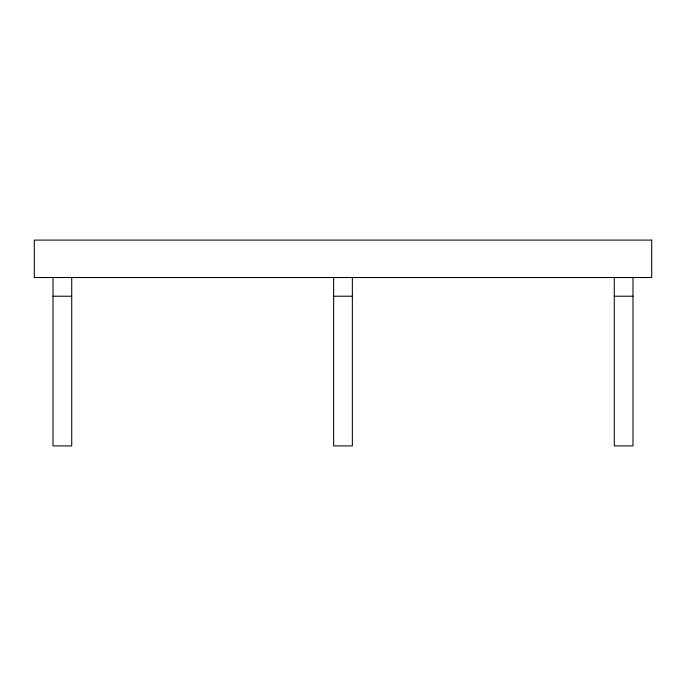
<?xml version="1.0" encoding="UTF-8"?>
<svg xmlns="http://www.w3.org/2000/svg" width="686" height="686" viewBox="0 0 686 686"><rect width="100%" height="100%" fill="white"/><g stroke="black" fill="none" stroke-linecap="round" stroke-linejoin="round"><path stroke-width="1.03" d="M53.011 296.223L71.721 296.223M333.645 296.223L352.355 296.223M614.279 296.223L632.989 296.223M632.989 277.521L632.989 445.9L614.279 445.9L614.279 277.521M352.355 277.521L352.355 445.9L333.645 445.9L333.645 277.521M71.721 277.521L71.721 445.9L53.011 445.9L53.011 277.521M651.7 240.1L34.3 240.1L34.3 277.521L651.7 277.521L651.7 240.1"/></g></svg>
